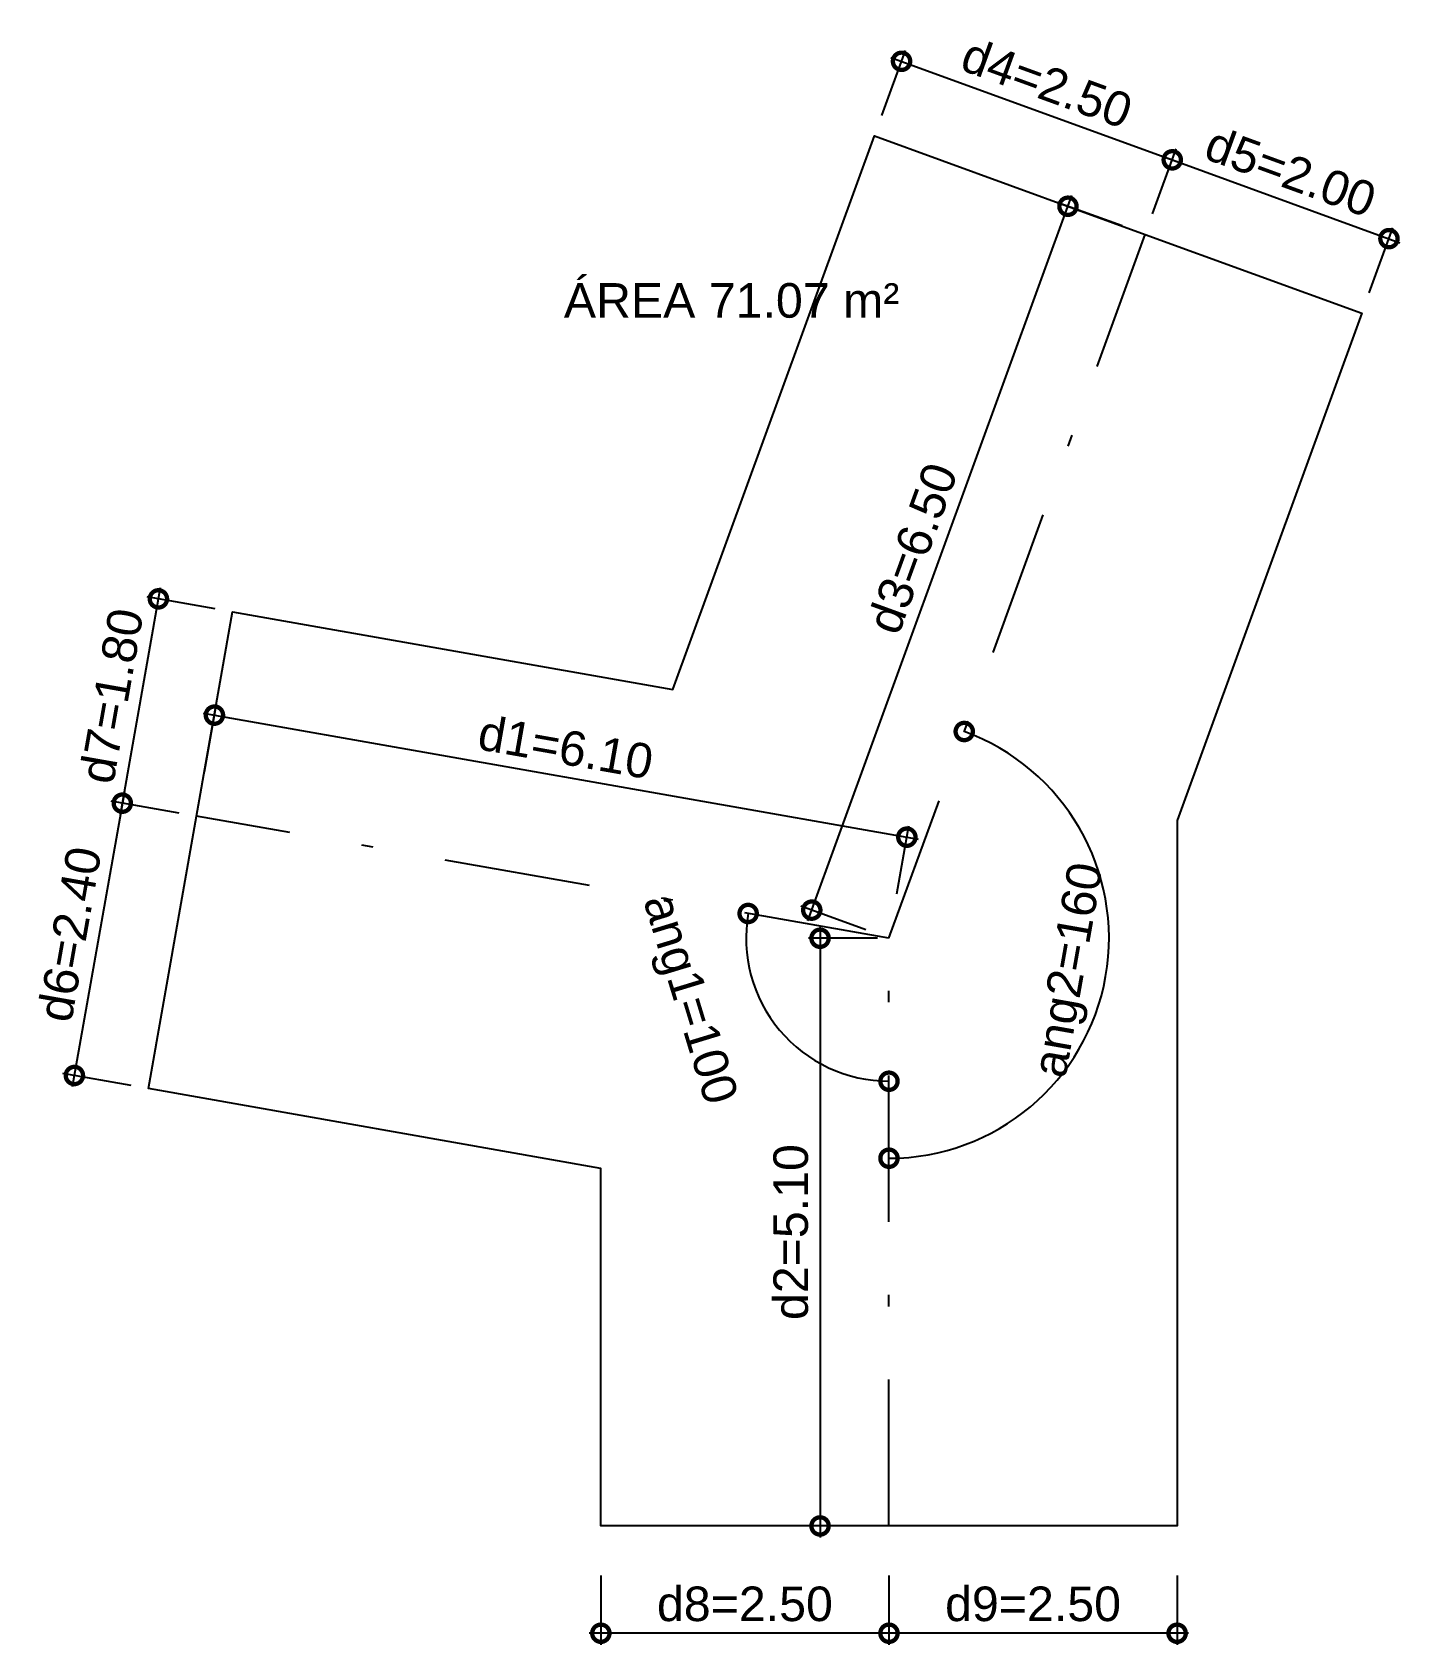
# Model space of a CAD drawing. Header units: metres. Extents: x -6.9 to 4.9, y -7.2 to 6.8.
import ezdxf

# ---------------------------------------------------------------- set-up
doc = ezdxf.new("R2010")
doc.units = ezdxf.units.M
doc.header["$LTSCALE"] = 0.1
doc.linetypes.add('DASHDOT', pattern=[25.4, 12.7, -6.35, 0, -6.35])
doc.layers.add('ARQ_EIXO CINZA 04', color=139, linetype='DASHDOT')
doc.layers.add('SIMB_01', color=1, linetype='Continuous')
doc.layers.add('COTA AZUL', color=5, linetype='Continuous', lineweight=25, true_color=0x0000ff)
doc.styles.add('Annot_3.0mm', font='arial.ttf', dxfattribs={"height": 3})
doc.styles.add('cota', font='arial.ttf')
doc.dimstyles.new('Info 01 - annot', dxfattribs={"dimtxt": 3, "dimasz": 3, "dimexe": 1, "dimexo": 1, "dimgap": 1, "dimtad": 1, "dimzin": 4, "dimtxsty": 'cota', "dimblk": 'DOTSMALL', "dimcen": 2, "dimdle": 1, "dimclrd": 256, "dimclre": 256, "dimclrt": 1, "dimazin": 2, "dimtfac": 0.09, "dimtmove": 2, "dimatfit": 2, "dimfxl": 5, "dimfxlon": 1, "dimtolj": 1, "dimtzin": 4, "dimlwd": -1, "dimarcsym": 1})

# ---------------------------------------------------------------- blocks, each defined once
blk = doc.blocks.new('_DotSmall')
at = {"color": 0, "linetype": 'ByBlock', "const_width": 0.5}
blk.add_lwpolyline([(-0.0625, 0, 1), (0.0625, 0, 1)], format="xyb", close=True, dxfattribs=at)
blk = doc.blocks.new('*D6')
at = {"layer": 'COTA AZUL', "lineweight": -2, "transparency": 16777216}
for p, q in [((-5.435, 0.421), (-5.33, 1.012)), ((0.573, -0.638), (0.677, -0.047))]:
    blk.add_line(p, q, dxfattribs=at)
at = {"layer": 'COTA AZUL', "transparency": 16777216}
blk.add_line((-5.446, 0.931), (0.758, -0.163), dxfattribs=at)
at = {"layer": 'Defpoints', "color": 0, "transparency": 16777216}
for p in [(-5.503, 0.036), (0.66, -0.146), (0.505, -1.023)]:
    blk.add_point(p, dxfattribs=at)
at = {"layer": 'COTA AZUL', "transparency": 16777216, "xscale": 0.3, "yscale": 0.3, "zscale": 0.3}
for p, rotation in [((-5.348, 0.913), 170), ((0.66, -0.146), 350.0000000000001)]:
    blk.add_blockref('_DotSmall', p, dxfattribs=dict(at, rotation=rotation))
at = {"layer": 'COTA AZUL', "color": 1, "transparency": 16777216, "insert": (-2.3, 0.633), "char_height": 0.3, "attachment_point": 5, "rotation": 350, "style": 'cota'}
blk.add_mtext('\\A1;d1=6.10', dxfattribs=at)
blk = doc.blocks.new('*D8')
at = {"layer": 'COTA AZUL', "transparency": 16777216}
blk.add_line((-0.093, -0.923), (-0.093, -6.223), dxfattribs=at)
at = {"layer": 'COTA AZUL', "lineweight": -2, "transparency": 16777216}
for p, q in [((0.405, -1.023), (-0.193, -1.023)), ((0.405, -6.123), (-0.193, -6.123))]:
    blk.add_line(p, q, dxfattribs=at)
at = {"layer": 'Defpoints', "color": 0, "transparency": 16777216}
for p in [(0.505, -1.023), (-0.093, -6.123), (0.505, -6.123)]:
    blk.add_point(p, dxfattribs=at)
at = {"layer": 'COTA AZUL', "transparency": 16777216, "xscale": 0.3, "yscale": 0.3, "zscale": 0.3}
for p, rotation in [((-0.093, -1.023), 90), ((-0.093, -6.123), 270)]:
    blk.add_blockref('_DotSmall', p, dxfattribs=dict(at, rotation=rotation))
at = {"layer": 'COTA AZUL', "color": 1, "transparency": 16777216, "insert": (-0.346, -3.573), "char_height": 0.3, "attachment_point": 5, "rotation": 90, "style": 'cota'}
blk.add_mtext('\\A1;d2=5.10', dxfattribs=at)
blk = doc.blocks.new('*D7')
at = {"layer": 'COTA AZUL', "transparency": 16777216}
blk.add_line((-0.2, -0.873), (2.092, 5.423), dxfattribs=at)
at = {"layer": 'COTA AZUL', "lineweight": -2, "transparency": 16777216}
for p, q in [((2.528, 5.158), (1.964, 5.363)), ((0.304, -0.95), (-0.259, -0.745))]:
    blk.add_line(p, q, dxfattribs=at)
at = {"layer": 'Defpoints', "color": 0, "transparency": 16777216}
for p in [(2.058, 5.329), (2.728, 5.085), (0.505, -1.023)]:
    blk.add_point(p, dxfattribs=at)
at = {"layer": 'COTA AZUL', "transparency": 16777216, "xscale": 0.3, "yscale": 0.3, "zscale": 0.3}
for p, rotation in [((2.058, 5.329), 70.00000000000003), ((-0.165, -0.779), 250)]:
    blk.add_blockref('_DotSmall', p, dxfattribs=dict(at, rotation=rotation))
at = {"layer": 'COTA AZUL', "color": 1, "transparency": 16777216, "insert": (0.708, 2.361), "char_height": 0.3, "attachment_point": 5, "rotation": 70, "style": 'cota'}
blk.add_mtext('\\A1;d3=6.50', dxfattribs=at)
blk = doc.blocks.new('*D2')
at = {"layer": 'COTA AZUL', "lineweight": -2, "transparency": 16777216}
for p, q in [((0.443, 6.117), (0.648, 6.681)), ((2.792, 5.262), (2.998, 5.826))]:
    blk.add_line(p, q, dxfattribs=at)
at = {"layer": 'COTA AZUL', "transparency": 16777216}
blk.add_line((0.52, 6.621), (3.057, 5.697), dxfattribs=at)
at = {"layer": 'Defpoints', "color": 0, "transparency": 16777216}
for p in [(0.379, 5.94), (2.963, 5.732), (2.728, 5.085)]:
    blk.add_point(p, dxfattribs=at)
at = {"layer": 'COTA AZUL', "transparency": 16777216, "xscale": 0.3, "yscale": 0.3, "zscale": 0.3}
for p, rotation in [((0.614, 6.587), 160.0000000000001), ((2.963, 5.732), 340.0000000000001)]:
    blk.add_blockref('_DotSmall', p, dxfattribs=dict(at, rotation=rotation))
at = {"layer": 'COTA AZUL', "color": 1, "transparency": 16777216, "insert": (1.875, 6.397), "char_height": 0.3, "attachment_point": 5, "rotation": 340, "style": 'cota'}
blk.add_mtext('\\A1;d4=2.50', dxfattribs=at)
blk = doc.blocks.new('*D3')
at = {"layer": 'COTA AZUL', "lineweight": -2, "transparency": 16777216}
for p, q in [((2.792, 5.262), (2.998, 5.826)), ((4.672, 4.578), (4.877, 5.141))]:
    blk.add_line(p, q, dxfattribs=at)
at = {"layer": 'COTA AZUL', "transparency": 16777216}
blk.add_line((2.869, 5.766), (4.937, 5.013), dxfattribs=at)
at = {"layer": 'Defpoints', "color": 0, "transparency": 16777216}
for p in [(2.728, 5.085), (4.843, 5.048), (4.607, 4.401)]:
    blk.add_point(p, dxfattribs=at)
at = {"layer": 'COTA AZUL', "transparency": 16777216, "xscale": 0.3, "yscale": 0.3, "zscale": 0.3}
for p, rotation in [((2.963, 5.732), 160), ((4.843, 5.048), 340)]:
    blk.add_blockref('_DotSmall', p, dxfattribs=dict(at, rotation=rotation))
at = {"layer": 'COTA AZUL', "color": 1, "transparency": 16777216, "insert": (3.99, 5.627), "char_height": 0.3, "attachment_point": 5, "rotation": 340, "style": 'cota'}
blk.add_mtext('\\A1;d5=2.00', dxfattribs=at)
blk = doc.blocks.new('*D5')
at = {"layer": 'COTA AZUL', "transparency": 16777216}
blk.add_line((-6.129, 0.248), (-6.581, -2.313), dxfattribs=at)
at = {"layer": 'COTA AZUL', "lineweight": -2, "transparency": 16777216}
for p, q in [((-5.654, 0.063), (-6.245, 0.167)), ((-6.071, -2.301), (-6.662, -2.197))]:
    blk.add_line(p, q, dxfattribs=at)
at = {"layer": 'Defpoints', "color": 0, "transparency": 16777216}
for p in [(-5.503, 0.036), (-6.563, -2.214), (-5.919, -2.328)]:
    blk.add_point(p, dxfattribs=at)
at = {"layer": 'COTA AZUL', "transparency": 16777216, "xscale": 0.3, "yscale": 0.3, "zscale": 0.3}
for p, rotation in [((-6.147, 0.149), 80.00000000000004), ((-6.563, -2.214), 260)]:
    blk.add_blockref('_DotSmall', p, dxfattribs=dict(at, rotation=rotation))
at = {"layer": 'COTA AZUL', "color": 1, "transparency": 16777216, "insert": (-6.604, -0.988), "char_height": 0.3, "attachment_point": 5, "rotation": 80, "style": 'cota'}
blk.add_mtext('\\A1;d6=2.40', dxfattribs=at)
blk = doc.blocks.new('*D4')
at = {"layer": 'COTA AZUL', "transparency": 16777216}
blk.add_line((-6.164, 0.051), (-5.817, 2.021), dxfattribs=at)
at = {"layer": 'COTA AZUL', "lineweight": -2, "transparency": 16777216}
for p, q in [((-5.342, 1.835), (-5.932, 1.94)), ((-5.654, 0.063), (-6.245, 0.167))]:
    blk.add_line(p, q, dxfattribs=at)
at = {"layer": 'Defpoints', "color": 0, "transparency": 16777216}
for p in [(-5.834, 1.922), (-5.19, 1.809), (-5.503, 0.036)]:
    blk.add_point(p, dxfattribs=at)
at = {"layer": 'COTA AZUL', "transparency": 16777216, "xscale": 0.3, "yscale": 0.3, "zscale": 0.3}
for p, rotation in [((-5.834, 1.922), 80.00000000000006), ((-6.147, 0.149), 260.0000000000001)]:
    blk.add_blockref('_DotSmall', p, dxfattribs=dict(at, rotation=rotation))
at = {"layer": 'COTA AZUL', "color": 1, "transparency": 16777216, "insert": (-6.24, 1.08), "char_height": 0.3, "attachment_point": 5, "rotation": 80, "style": 'cota'}
blk.add_mtext('\\A1;d7=1.80', dxfattribs=at)
blk = doc.blocks.new('*D12')
at = {"layer": 'COTA AZUL', "lineweight": -2, "transparency": 16777216}
for p, q in [((-1.995, -6.554), (-1.995, -7.154)), ((0.505, -6.554), (0.505, -7.154))]:
    blk.add_line(p, q, dxfattribs=at)
at = {"layer": 'COTA AZUL', "transparency": 16777216}
blk.add_line((0.605, -7.054), (-2.095, -7.054), dxfattribs=at)
at = {"layer": 'Defpoints', "color": 0, "transparency": 16777216}
for p in [(-1.995, -6.123), (0.505, -6.123), (-1.995, -7.054)]:
    blk.add_point(p, dxfattribs=at)
at = {"layer": 'COTA AZUL', "transparency": 16777216, "xscale": 0.3, "yscale": 0.3, "zscale": 0.3, "rotation": 180}
blk.add_blockref('_DotSmall', (-1.995, -7.054), dxfattribs=at)
at = {"layer": 'COTA AZUL', "transparency": 16777216, "xscale": 0.3, "yscale": 0.3, "zscale": 0.3}
blk.add_blockref('_DotSmall', (0.505, -7.054), dxfattribs=at)
at = {"layer": 'COTA AZUL', "color": 1, "transparency": 16777216, "insert": (-0.745, -6.801), "char_height": 0.3, "attachment_point": 5, "style": 'cota'}
blk.add_mtext('\\A1;d8=2.50', dxfattribs=at)
blk = doc.blocks.new('*D11')
at = {"layer": 'COTA AZUL', "lineweight": -2, "transparency": 16777216}
for p, q in [((0.505, -6.554), (0.505, -7.154)), ((3.005, -6.554), (3.005, -7.154))]:
    blk.add_line(p, q, dxfattribs=at)
at = {"layer": 'COTA AZUL', "transparency": 16777216}
blk.add_line((3.105, -7.054), (0.405, -7.054), dxfattribs=at)
at = {"layer": 'Defpoints', "color": 0, "transparency": 16777216}
for p in [(0.505, -6.123), (3.005, -6.123), (0.505, -7.054)]:
    blk.add_point(p, dxfattribs=at)
at = {"layer": 'COTA AZUL', "transparency": 16777216, "xscale": 0.3, "yscale": 0.3, "zscale": 0.3, "rotation": 180}
blk.add_blockref('_DotSmall', (0.505, -7.054), dxfattribs=at)
at = {"layer": 'COTA AZUL', "transparency": 16777216, "xscale": 0.3, "yscale": 0.3, "zscale": 0.3}
blk.add_blockref('_DotSmall', (3.005, -7.054), dxfattribs=at)
at = {"layer": 'COTA AZUL', "color": 1, "transparency": 16777216, "insert": (1.755, -6.801), "char_height": 0.3, "attachment_point": 5, "style": 'cota'}
blk.add_mtext('\\A1;d9=2.50', dxfattribs=at)
blk = doc.blocks.new('*D9')
at = {"layer": 'COTA AZUL', "transparency": 16777216}
blk.add_arc((0.505, -1.023), 1.24, 170, 270, dxfattribs=at)
at = {"layer": 'Defpoints', "color": 0, "transparency": 16777216}
for p in [(-5.503, 0.036), (0.505, -1.023), (0.505, -1.023), (-0.177, -2.06), (0.505, -6.123)]:
    blk.add_point(p, dxfattribs=at)
at = {"layer": 'COTA AZUL', "transparency": 16777216, "xscale": 0.3, "yscale": 0.3, "zscale": 0.3, "rotation": 80.00000000000001}
blk.add_blockref('_DotSmall', (-0.717, -0.808), dxfattribs=at)
at = {"layer": 'COTA AZUL', "transparency": 16777216, "xscale": 0.3, "yscale": 0.3, "zscale": 0.3}
blk.add_blockref('_DotSmall', (0.505, -2.264), dxfattribs=at)
at = {"layer": 'COTA AZUL', "color": 1, "transparency": 16777216, "insert": (-1.254, -1.56), "char_height": 0.3, "attachment_point": 5, "rotation": 286.9629, "style": 'cota'}
blk.add_mtext('\\A1;ang1=100', dxfattribs=at)
blk = doc.blocks.new('*D10')
at = {"layer": 'COTA AZUL', "transparency": 16777216}
blk.add_arc((0.505, -1.023), 1.909, 270, 70, dxfattribs=at)
at = {"layer": 'Defpoints', "color": 0, "transparency": 16777216}
for p in [(2.728, 5.085), (0.505, -1.023), (0.505, -1.023), (2.036, -2.163), (0.505, -6.123)]:
    blk.add_point(p, dxfattribs=at)
at = {"layer": 'COTA AZUL', "transparency": 16777216, "xscale": 0.3, "yscale": 0.3, "zscale": 0.3}
for p, rotation in [((1.158, 0.771), 160), ((0.505, -2.932), 180)]:
    blk.add_blockref('_DotSmall', p, dxfattribs=dict(at, rotation=rotation))
at = {"layer": 'COTA AZUL', "color": 1, "transparency": 16777216, "insert": (2.095, -1.304), "char_height": 0.3, "attachment_point": 5, "rotation": 80, "style": 'cota'}
blk.add_mtext('\\A1;ang2=160', dxfattribs=at)

msp = doc.modelspace()

# ---------------------------------------------------------------- linework, layer by layer
msp.add_lwpolyline([(-5.503, 0.036), (-5.19, 1.809), (-1.37, 1.135), (0.379, 5.94), (2.728, 5.085), (4.607, 4.401), (3.005, -0.002), (3.005, -6.123), (0.505, -6.123), (-1.995, -6.123), (-1.995, -3.02), (-5.919, -2.328), (-5.503, 0.036)])
at = {"layer": 'ARQ_EIXO CINZA 04'}
for p, q in [((0.505, -1.023), (2.728, 5.085)), ((0.505, -1.023), (-5.503, 0.036)), ((0.505, -6.123), (0.505, -1.023))]:
    msp.add_line(p, q, dxfattribs=at)

# ---------------------------------------------------------------- texts
at = {"layer": 'SIMB_01', "insert": (-2.316, 4.662), "char_height": 0.3, "width": 3.9108, "attachment_point": 1, "style": 'Annot_3.0mm'}
msp.add_mtext('ÁREA 71.07 m²', dxfattribs=at)

# ---------------------------------------------------------------- dimensions: what is measured, and where the dimension line sits
at = {"layer": 'COTA AZUL'}
for p1, p2, distance, text, picture, middle in [((0.379, 5.94), (2.728, 5.085), 0.688, 'd4=2.50', '*D2', (1.875, 6.397)), ((2.728, 5.085), (4.607, 4.401), 0.688, 'd5=2.00', '*D3', (3.99, 5.627)), ((0.505, -1.023), (2.728, 5.085), 0.713, 'd3=6.50', '*D7', (0.708, 2.361)), ((-5.503, 0.036), (-5.19, 1.809), 0.654, 'd7=1.80', '*D4', (-6.24, 1.08)), ((-5.503, 0.036), (0.505, -1.023), 0.891, 'd1=6.10', '*D6', (-2.3, 0.633)), ((-5.503, 0.036), (-5.919, -2.328), -0.654, 'd6=2.40', '*D5', (-6.604, -0.988)), ((0.505, -6.123), (-1.995, -6.123), 0.931, 'd8=2.50', '*D12', (-0.745, -6.801)), ((3.005, -6.123), (0.505, -6.123), 0.931, 'd9=2.50', '*D11', (1.755, -6.801))]:
    dim = msp.add_aligned_dim(p1=p1, p2=p2, distance=distance, text=text, dimstyle='Info 01 - annot', override={"dimscale": 0}, dxfattribs=at)
    dim.commit()
    dim.dimension.update_dxf_attribs({"geometry": picture, "text_midpoint": middle})
dim = msp.add_angular_dim_2l(base=(2.036, -2.163), line1=((0.505, -1.023), (2.728, 5.085)), line2=((0.505, -6.123), (0.505, -1.023)), text='ang2=160', dimstyle='Info 01 - annot', override={"dimscale": 0}, dxfattribs=at)
dim.commit()
dim.dimension.update_dxf_attribs({"geometry": '*D10', "text_midpoint": (2.095, -1.304)})
dim = msp.add_angular_dim_2l(base=(-0.177, -2.06), line1=((0.505, -1.023), (-5.503, 0.036)), line2=((0.505, -6.123), (0.505, -1.023)), text='ang1=100', dimstyle='Info 01 - annot', override={"dimscale": 0}, dxfattribs=at)
dim.commit()
dim.dimension.update_dxf_attribs({"geometry": '*D9', "text_midpoint": (-1.254, -1.56), "dimtype": 162})
dim = msp.add_linear_dim(base=(-0.093, -6.123), p1=(0.505, -1.023), p2=(0.505, -6.123), angle=90, text='d2=5.10', dimstyle='Info 01 - annot', override={"dimscale": 0}, dxfattribs=at)
dim.commit()
dim.dimension.update_dxf_attribs({"geometry": '*D8', "text_midpoint": (-0.346, -3.573)})

doc.saveas('drawing.dxf')
